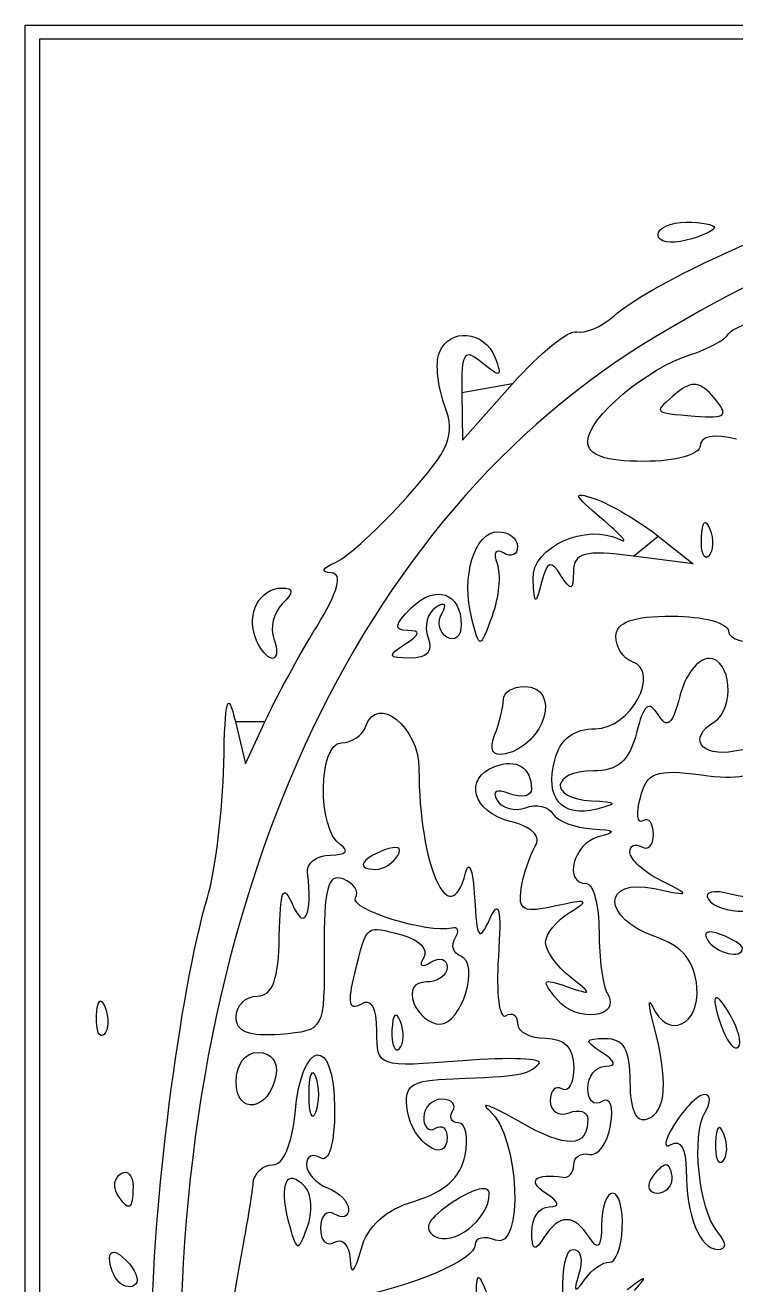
# Model space of a CAD drawing. Extents: x 0 to 213, y 0 to 77.
# Drawn here: x 0.35 to 18.18, y 45.68 to 77.26 of the extents above; entities that cross this region are included whole.
import ezdxf

# ---------------------------------------------------------------- set-up
doc = ezdxf.new("R2010")
doc.units = 0
doc.layers.get('0').update_dxf_attribs({"linetype": 'CONTINUOUS'})

msp = doc.modelspace()

# ---------------------------------------------------------------- linework, layer by layer
at = {"color": 7}
for points in [[(0.352778, 38.805556), (0.352778, 77.258333), (106.715278, 77.258333), (213.077778, 77.258333), (213.077778, 38.805556), (213.077778, 0.352778), (106.715278, 0.352778), (0.352778, 0.352778), (0.352778, 38.805556), (0.352778, 38.805556)], [(212.725, 38.805556), (212.725, 76.905556), (106.717132, 76.905556), (0.709265, 76.905556), (0.708776, 38.805556), (0.708288, 0.705556), (106.716643, 0.705556), (212.724999, 0.705556), (212.724999, 38.805556), (212.725, 38.805556)], [(16.227778, 71.999694), (16.227778, 71.999694)], [(11.303574, 68.041112), (11.318261, 66.851389), (12.573063, 68.2625)], [(17.634943, 67.914477), (17.634943, 67.914477)], [(16.227778, 64.45017), (17.109722, 63.756549), (15.610417, 63.947483)], [(17.31396, 64.411346), (17.313962, 64.411346)], [(13.0937, 63.373562), (13.0937, 63.373562)], [(11.55571, 62.379486), (11.55571, 62.379486)], [(6.131279, 61.895606), (6.131279, 61.895606)], [(9.877778, 61.736111), (9.877778, 61.736111)], [(5.62544, 59.795833), (5.875735, 58.7375), (6.364955, 59.795833)], [(12.127554, 59.457482), (12.127554, 59.457482)], [(9.698892, 56.440404), (9.698892, 56.440404)], [(13.695931, 52.827298), (13.695931, 52.827298)], [(18.034731, 52.449235), (18.034731, 52.449235)], [(2.144518, 52.416898), (2.144518, 52.416898)], [(9.765989, 52.277257), (9.765987, 52.277257)], [(7.641971, 50.888194), (7.641971, 50.888194)], [(5.644444, 50.770602), (5.644444, 50.770602)], [(17.879878, 49.455035), (17.879876, 49.455035)], [(16.580556, 48.330556), (16.580556, 48.330556)], [(7.374159, 48.130649), (7.374159, 48.130649)], [(2.660899, 47.953402), (2.660899, 47.953402)], [(11.994444, 47.960712), (11.994444, 47.960712)], [(17.715736, 47.007639), (17.715737, 47.007639)], [(2.70463, 45.743518), (2.70463, 45.743518)]]:
    msp.add_lwpolyline(points, close=True, dxfattribs=at)
for points in [[(15.125406, 69.971454), (16.003545, 70.743061), (19.024488, 72.150857), (20.99028, 72.704558)], [(27.869444, 72.440833), (22.396135, 72.460044), (20.290394, 71.920662), (16.150163, 69.438956)], [(16.227778, 71.999694), (16.227778, 72.175557), (16.545278, 72.319444), (16.933333, 72.319444)], [(16.933333, 72.319444), (17.321389, 72.319444), (17.638889, 72.258585), (17.638889, 72.1842)], [(17.638889, 72.1842), (17.638889, 72.109817), (17.321389, 71.965928), (16.933333, 71.86445)], [(16.933333, 71.86445), (16.545278, 71.762971), (16.227778, 71.823831), (16.227778, 71.999694)], [(14.190032, 69.570699), (14.389223, 69.514097), (14.810141, 69.694437), (15.125406, 69.971454)], [(17.9952, 69.5168), (18.094158, 69.669293), (18.649783, 69.886972), (19.229923, 70.00053)], [(10.735913, 69.033219), (10.985817, 69.684461), (11.875048, 69.611651), (12.141166, 68.918157)], [(12.573063, 68.2625), (13.263205, 69.038611), (13.990841, 69.6273), (14.190032, 69.570699)], [(17.050618, 69.001064), (17.471181, 69.132226), (17.896243, 69.364307), (17.9952, 69.5168)], [(16.150163, 69.438956), (8.639389, 64.936904), (4.239913, 55.35214), (4.234752, 43.479861)], [(11.826131, 68.784964), (11.362744, 69.169542), (11.290907, 69.067285), (11.303574, 68.041112)], [(10.879115, 67.710303), (10.702424, 68.182705), (10.637983, 68.778018), (10.735913, 69.033219)], [(12.141166, 68.918157), (12.326962, 68.43398), (12.27534, 68.412154), (11.826131, 68.784964)], [(14.463889, 66.825784), (14.463889, 67.411646), (15.943265, 68.65571), (17.050618, 69.001064)], [(17.634943, 67.914477), (17.298428, 68.319953), (17.077014, 68.351745), (16.710138, 68.047265)], [(16.710138, 68.047265), (16.08689, 67.530015), (16.074012, 67.547169), (17.152582, 67.457904)], [(17.152582, 67.457904), (17.94089, 67.392661), (18.012084, 67.460049), (17.634943, 67.914477)], [(9.942036, 65.440278), (11.00115, 66.62798), (11.14951, 66.987373), (10.879115, 67.710303)], [(18.197614, 66.875493), (17.628099, 67.018432), (17.286111, 66.957558), (17.286111, 66.713244)], [(15.875, 66.322222), (14.887753, 66.322222), (14.463889, 66.47348), (14.463889, 66.825784)], [(17.286111, 66.713244), (17.286111, 66.492237), (16.672565, 66.322222), (15.875, 66.322222)], [(8.134211, 63.789378), (8.436429, 63.921262), (9.24995, 64.664167), (9.942036, 65.440278)], [(14.816667, 64.88514), (14.093037, 65.49297), (14.061375, 65.582675), (14.640278, 65.384871)], [(14.640278, 65.384871), (15.028333, 65.252277), (15.742708, 64.831662), (16.227778, 64.45017)], [(13.0937, 63.373562), (13.05062, 64.168897), (14.430485, 64.794577), (15.273863, 64.362125)], [(15.273863, 64.362125), (15.507474, 64.242337), (15.301735, 64.477694), (14.816667, 64.88514)], [(17.313962, 64.411346), (17.33089, 64.822312), (17.414483, 64.905905), (17.527098, 64.624482)], [(11.55571, 62.379486), (11.280924, 63.43027), (11.620696, 64.558333), (12.211978, 64.558333)], [(12.211978, 64.558333), (12.48039, 64.558333), (12.7, 64.390214), (12.7, 64.184736)], [(17.527098, 64.624482), (17.629006, 64.369821), (17.616473, 64.06555), (17.499246, 63.948325)], [(12.351263, 64.026669), (12.159458, 64.145212), (12.085815, 64.025145), (12.187612, 63.759875)], [(12.7, 64.184736), (12.7, 63.979257), (12.543068, 63.908127), (12.351263, 64.026669)], [(17.499246, 63.948325), (17.382021, 63.8311), (17.298642, 64.039459), (17.31396, 64.411346)], [(13.78866, 63.46301), (13.538255, 63.858467), (13.44337, 63.823805), (13.305818, 63.286621)], [(15.610417, 63.947483), (14.374892, 64.104825), (14.110161, 64.035708), (14.105709, 63.554625)], [(7.664846, 62.177083), (8.209747, 63.066296), (8.329498, 63.508129), (8.03012, 63.524795)], [(8.03012, 63.524795), (7.756943, 63.540004), (7.797192, 63.642308), (8.134211, 63.789378)], [(12.187612, 63.759875), (12.289409, 63.494596), (12.234048, 62.902744), (12.064588, 62.444649)], [(14.105709, 63.554625), (14.101321, 63.080193), (14.041927, 63.063031), (13.78866, 63.46301)], [(10.026262, 62.640548), (10.638954, 63.25324), (11.288889, 63.038636), (11.288889, 62.223638)], [(13.305818, 63.286621), (13.154399, 62.695286), (13.129896, 62.705329), (13.0937, 63.373562)], [(6.131279, 61.895606), (5.896253, 62.508073), (6.234756, 63.147222), (6.794153, 63.147222)], [(6.794153, 63.147222), (7.091642, 63.147222), (7.093403, 63.043959), (6.800901, 62.751457)], [(6.800901, 62.751457), (6.58323, 62.533786), (6.48909, 62.136911), (6.5917, 61.869512)], [(9.940774, 62.083487), (9.590009, 62.087551), (9.611172, 62.225458), (10.026262, 62.640548)], [(10.653248, 62.661265), (10.437715, 62.528059), (10.350796, 62.18603), (10.460095, 61.901202)], [(10.808475, 62.52055), (10.9464, 62.743717), (10.881642, 62.80242), (10.653248, 62.661265)], [(10.930357, 61.916056), (10.733164, 62.037928), (10.678317, 62.30995), (10.808475, 62.52055)], [(11.288889, 62.223638), (11.288889, 61.932596), (11.127549, 61.794185), (10.930357, 61.916056)], [(12.064588, 62.444649), (11.756796, 61.61261), (11.75627, 61.612543), (11.55571, 62.379486)], [(15.169444, 61.941898), (15.169444, 62.289776), (15.598311, 62.441667), (16.580556, 62.441667)], [(16.580556, 62.441667), (17.356667, 62.441667), (17.991667, 62.272372), (17.991667, 62.065457)], [(6.364955, 59.795833), (6.634026, 60.377917), (7.218977, 61.449479), (7.664846, 62.177083)], [(9.877778, 61.736111), (10.268614, 61.988689), (10.285081, 62.079497), (9.940774, 62.083487)], [(10.460095, 61.901202), (10.591167, 61.559634), (10.435799, 61.385172), (10.003715, 61.388735)], [(15.569034, 61.308933), (15.34926, 61.382191), (15.169444, 61.667026), (15.169444, 61.941898)], [(17.991667, 62.065457), (17.991667, 61.858541), (18.428229, 61.739478), (18.961806, 61.800873)], [(6.55306, 61.383333), (6.429198, 61.383333), (6.239396, 61.613856), (6.131279, 61.895606)], [(6.5917, 61.869512), (6.694311, 61.602114), (6.676922, 61.383333), (6.55306, 61.383333)], [(10.003715, 61.388735), (9.451653, 61.393288), (9.431844, 61.447927), (9.877778, 61.736111)], [(14.65765, 59.619444), (15.536734, 59.619444), (16.314138, 61.060565), (15.569034, 61.308933)], [(17.500744, 61.383333), (17.230736, 61.383333), (16.902329, 60.95505), (16.77095, 60.431594)], [(17.638889, 59.795833), (18.171412, 60.124951), (18.061907, 61.383333), (17.500744, 61.383333)], [(12.347222, 60.353853), (12.347222, 60.532011), (12.585347, 60.677778), (12.876389, 60.677778)], [(12.876389, 60.677778), (13.816726, 60.677778), (13.393261, 59.199811), (12.392138, 58.987657)], [(5.333406, 58.735171), (5.365946, 60.387187), (5.430304, 60.620933), (5.62544, 59.795833)], [(8.899397, 59.682913), (9.173713, 60.505862), (10.230556, 59.659034), (10.230556, 58.61628)], [(12.127554, 59.457482), (12.248371, 59.772327), (12.347222, 60.175694), (12.347222, 60.353853)], [(16.227778, 59.972222), (15.998233, 60.343634), (15.864795, 60.230784), (15.684606, 59.512851)], [(16.77095, 60.431594), (16.59076, 59.713661), (16.457323, 59.60081), (16.227778, 59.972222)], [(18.146521, 59.056112), (17.291658, 58.901096), (16.963919, 59.378679), (17.638889, 59.795833)], [(8.284475, 59.266667), (8.54637, 59.266667), (8.823085, 59.453978), (8.899397, 59.682913)], [(12.392138, 58.987657), (12.074903, 58.92043), (11.983649, 59.082472), (12.127554, 59.457482)], [(13.634644, 58.831779), (13.772983, 59.360789), (14.10892, 59.619444), (14.65765, 59.619444)], [(15.684606, 59.512851), (15.508437, 58.810938), (15.224268, 58.561111), (14.602034, 58.561111)], [(8.2534, 56.71443), (7.676534, 57.098135), (7.702937, 59.266667), (8.284475, 59.266667)], [(18.828432, 58.746974), (18.954703, 59.076033), (18.755184, 59.166484), (18.146521, 59.056112)], [(12.136344, 58.67545), (12.669433, 58.880015), (13.052778, 58.644237), (13.052778, 58.111794)], [(14.691, 57.60516), (13.810582, 57.378546), (13.384114, 57.873752), (13.634644, 58.831779)], [(17.313952, 58.461007), (18.229513, 58.338205), (18.706105, 58.428195), (18.828432, 58.746974)], [(4.922787, 55.383782), (5.125671, 56.061598), (5.310449, 57.569723), (5.333406, 58.735171)], [(10.230556, 58.61628), (10.230556, 56.185129), (10.997555, 54.469257), (11.398488, 56.003472)], [(12.521173, 57.295478), (11.568995, 57.534459), (11.336411, 58.368487), (12.136344, 58.67545)], [(14.602034, 58.561111), (13.531823, 58.561111), (13.485551, 57.869619), (14.552083, 57.814633)], [(15.782997, 57.894613), (15.949683, 58.532024), (16.171807, 58.614201), (17.313952, 58.461007)], [(12.505288, 57.99016), (12.172099, 58.118017), (12.047982, 58.054334), (12.188195, 57.827465)], [(13.052778, 58.111794), (13.052778, 57.929345), (12.806408, 57.87461), (12.505288, 57.99016)], [(12.188195, 57.827465), (12.314912, 57.622432), (12.635573, 57.537942), (12.900775, 57.639709)], [(14.552083, 57.814633), (15.205415, 57.78095), (15.22999, 57.743893), (14.691, 57.60516)], [(15.849103, 57.310384), (15.705508, 57.221637), (15.67576, 57.48454), (15.782997, 57.894613)], [(12.900775, 57.639709), (13.165977, 57.741477), (13.476788, 57.672923), (13.591467, 57.487371)], [(13.591467, 57.487371), (13.706145, 57.301817), (14.147792, 57.131585), (14.572903, 57.109077)], [(13.14874, 56.671396), (13.303929, 56.919845), (13.06293, 57.159506), (12.521173, 57.295478)], [(16.110185, 56.973611), (16.110185, 57.247583), (15.992698, 57.399131), (15.849103, 57.310384)], [(14.728472, 56.906821), (14.102674, 56.743283), (13.8448, 55.738889), (14.428611, 55.738889)], [(14.572903, 57.109077), (15.169731, 57.077479), (15.205175, 57.031397), (14.728472, 56.906821)], [(15.816204, 56.657171), (15.977894, 56.557242), (16.110185, 56.69964), (16.110185, 56.973611)], [(8.01023, 56.449846), (8.399092, 56.453163), (8.492838, 56.555166), (8.2534, 56.71443)], [(9.366934, 56.579049), (8.755775, 56.344526), (8.643956, 56.091667), (9.151402, 56.091667)], [(9.698892, 56.440404), (9.822483, 56.640379), (9.68088, 56.699521), (9.366934, 56.579049)], [(12.794633, 55.611505), (12.850825, 55.972608), (13.010174, 56.449559), (13.14874, 56.671396)], [(15.522222, 56.519174), (15.522222, 56.695002), (15.654514, 56.757101), (15.816204, 56.657171)], [(7.434667, 56.003472), (7.403171, 56.246007), (7.662176, 56.446876), (8.01023, 56.449846)], [(9.151402, 56.091667), (9.333979, 56.091667), (9.580349, 56.248598), (9.698892, 56.440404)], [(11.398488, 56.003472), (11.487221, 56.343021), (11.589394, 56.065208), (11.625539, 55.386111)], [(16.315973, 55.802176), (15.87941, 56.020696), (15.522222, 56.343345), (15.522222, 56.519174)], [(7.055556, 55.209722), (7.357137, 54.507906), (7.570787, 54.955229), (7.434667, 56.003472)], [(8.325839, 55.852816), (7.942933, 55.999751), (7.839216, 55.605657), (7.849733, 54.043751)], [(6.727573, 54.415972), (6.746776, 55.577156), (6.820743, 55.756161), (7.055556, 55.209722)], [(8.637951, 55.377852), (8.735544, 55.53576), (8.595093, 55.749494), (8.325839, 55.852816)], [(13.666372, 55.175379), (12.853427, 54.991385), (12.709351, 55.063466), (12.794633, 55.611505)], [(14.428611, 55.738889), (14.603236, 55.738889), (14.746111, 55.193791), (14.746111, 54.52756)], [(16.146984, 54.408805), (14.817596, 54.872232), (14.811319, 55.891147), (16.139584, 55.610121)], [(16.139584, 55.610121), (17.055325, 55.416374), (17.065215, 55.427143), (16.315973, 55.802176)], [(18.046344, 55.47403), (17.62768, 55.583513), (17.374101, 55.529144), (17.482833, 55.353211)], [(18.521491, 55.737825), (18.734603, 55.393002), (18.613436, 55.325732), (18.046344, 55.47403)], [(3.527778, 44.413362), (3.527778, 47.524063), (4.235057, 53.086143), (4.922787, 55.383782)], [(11.050527, 54.622092), (10.469703, 54.470409), (8.465201, 55.098336), (8.637951, 55.377852)], [(11.625539, 55.386111), (11.681109, 54.342041), (11.7406, 54.260333), (12.01082, 54.856944)], [(12.01082, 54.856944), (12.243898, 55.371551), (12.30095, 55.113266), (12.221629, 53.902583)], [(14.022917, 55.02065), (14.522299, 55.324111), (14.454162, 55.35368), (13.666372, 55.175379)], [(17.482833, 55.353211), (17.744293, 54.930161), (19.05, 54.940225), (19.05, 55.365291)], [(13.405556, 54.260945), (13.405556, 54.472448), (13.683368, 54.814316), (14.022917, 55.02065)], [(8.620281, 53.480687), (8.937974, 54.746478), (8.872645, 54.692843), (9.801022, 54.450067)], [(11.136524, 54.366649), (11.249169, 54.548912), (11.21047, 54.663862), (11.050527, 54.622092)], [(6.173611, 52.916667), (6.557085, 52.916667), (6.709604, 53.329462), (6.727573, 54.415972)], [(9.801022, 54.450067), (10.226928, 54.33869), (10.47328, 54.082333), (10.348469, 53.880385)], [(11.277689, 53.916936), (11.087403, 53.982015), (11.023879, 54.184386), (11.136524, 54.366649)], [(14.746111, 54.52756), (14.746111, 53.861329), (14.840449, 53.163589), (14.955751, 52.977026)], [(17.201368, 53.139572), (17.146552, 53.801875), (16.844298, 54.165719), (16.146984, 54.408805)], [(17.796955, 54.462383), (17.483009, 54.582855), (17.341406, 54.523713), (17.464997, 54.323737)], [(17.464997, 54.323737), (17.672169, 53.988526), (18.344444, 53.827926), (18.344444, 54.113646)], [(18.344444, 54.113646), (18.344444, 54.189901), (18.098074, 54.346832), (17.796955, 54.462383)], [(7.849733, 54.043751), (7.863122, 52.055571), (7.858324, 52.046433), (6.753812, 51.956862)], [(14.022917, 53.395664), (13.683368, 53.660065), (13.405556, 54.049441), (13.405556, 54.260945)], [(10.348469, 53.880385), (10.216718, 53.667207), (10.292361, 53.618781), (10.528826, 53.764924)], [(10.528826, 53.764924), (10.752833, 53.903368), (10.936111, 53.848521), (10.936111, 53.643042)], [(10.75632, 52.211111), (11.299156, 52.211111), (11.769151, 53.748853), (11.277689, 53.916936)], [(12.221629, 53.902583), (12.161815, 52.989628), (12.24498, 52.32431), (12.406438, 52.424097)], [(8.767994, 52.70848), (8.479576, 52.530228), (8.437257, 52.751462), (8.620281, 53.480687)], [(10.936111, 53.643042), (10.936111, 53.437564), (10.702968, 53.269444), (10.418016, 53.269444)], [(13.934722, 53.158241), (14.58954, 52.932432), (14.595883, 52.949505), (14.022917, 53.395664)], [(10.418016, 53.269444), (10.102424, 53.269444), (9.979289, 53.062615), (10.102982, 52.740278)], [(13.695931, 52.827298), (13.288063, 53.329088), (13.318193, 53.370846), (13.934722, 53.158241)], [(16.084045, 52.652083), (16.468795, 51.814364), (17.281692, 52.169031), (17.201368, 53.139572)], [(18.034731, 52.449235), (17.618861, 53.164392), (17.518436, 52.935488), (17.85886, 52.04836)], [(2.144518, 52.416898), (2.161445, 52.827864), (2.245038, 52.911457), (2.357654, 52.630035)], [(5.644444, 52.391782), (5.644444, 52.680469), (5.882569, 52.916667), (6.173611, 52.916667)], [(9.172222, 52.040999), (9.172222, 52.640541), (9.032193, 52.871764), (8.767994, 52.70848)], [(10.102982, 52.740278), (10.214665, 52.449236), (10.508667, 52.211111), (10.75632, 52.211111)], [(14.955751, 52.977026), (15.329633, 52.372072), (14.177274, 52.235116), (13.695931, 52.827298)], [(16.115735, 52.211111), (15.986913, 52.696181), (15.972652, 52.894618), (16.084045, 52.652083)], [(2.357654, 52.630035), (2.459561, 52.375373), (2.447028, 52.071102), (2.329803, 51.953877)], [(9.765987, 52.277257), (9.653372, 52.558679), (9.569779, 52.475086), (9.552851, 52.06412)], [(12.406438, 52.424097), (12.567897, 52.523884), (12.7, 52.43741), (12.7, 52.231931)], [(18.243974, 51.64027), (18.334803, 51.7311), (18.240658, 52.095134), (18.034731, 52.449235)], [(2.329803, 51.953877), (2.212578, 51.836652), (2.1292, 52.045012), (2.144518, 52.416898)], [(6.753812, 51.956862), (5.966604, 51.893023), (5.644444, 52.019323), (5.644444, 52.391782)], [(9.738137, 51.601099), (9.855362, 51.718325), (9.867895, 52.022595), (9.765989, 52.277257)], [(12.7, 52.231931), (12.7, 52.026453), (13.0175, 51.858333), (13.405556, 51.858333)], [(15.963194, 49.836167), (16.437793, 50.001154), (16.489373, 50.804209), (16.115735, 52.211111)], [(7.122455, 49.97898), (7.280876, 51.853654), (8.113889, 51.957875), (8.113889, 50.103023)], [(11.327518, 51.294456), (9.197782, 51.125715), (9.172222, 51.134569), (9.172222, 52.040999)], [(9.552851, 52.06412), (9.537535, 51.692234), (9.620912, 51.483874), (9.738137, 51.601099)], [(13.405556, 51.858333), (13.882667, 51.858333), (14.111111, 51.623148), (14.111111, 51.131958)], [(14.816667, 51.505556), (14.364442, 51.797806), (14.377265, 51.848315), (14.904861, 51.852931)], [(14.904861, 51.852931), (15.360509, 51.856918), (15.522222, 51.573409), (15.522222, 50.770602)], [(17.85886, 52.04836), (17.979843, 51.733082), (18.153145, 51.549441), (18.243974, 51.64027)], [(5.644444, 50.770602), (5.644444, 51.203932), (5.872229, 51.505556), (6.199478, 51.505556)], [(6.199478, 51.505556), (6.527999, 51.505556), (6.707962, 51.265536), (6.64045, 50.917428)], [(14.904861, 51.15818), (15.198842, 51.161781), (15.169444, 51.277573), (14.816667, 51.505556)], [(11.087964, 50.844097), (12.76847, 50.902946), (12.952835, 50.935243), (13.238398, 51.220806)], [(13.238398, 51.220806), (13.372827, 51.355235), (12.512932, 51.388378), (11.327518, 51.294456)], [(6.64045, 50.917428), (6.468806, 50.03239), (5.644444, 49.910867), (5.644444, 50.770602)], [(7.641971, 50.888194), (7.544106, 51.130729), (7.464035, 50.932292), (7.464035, 50.447222)], [(7.641971, 50.00625), (7.739836, 50.248785), (7.739836, 50.64566), (7.641971, 50.888194)], [(14.111111, 51.131958), (14.111111, 50.732452), (13.978819, 50.487343), (13.81713, 50.587273)], [(14.463889, 50.602791), (14.463889, 50.905284), (14.662326, 51.155209), (14.904861, 51.15818)], [(9.941436, 50.033882), (9.844628, 50.691795), (10.006561, 50.806228), (11.087964, 50.844097)], [(13.81713, 50.587273), (13.65544, 50.687203), (13.523148, 50.552958), (13.523148, 50.288949)], [(14.817731, 50.271491), (14.623118, 50.151213), (14.463889, 50.300299), (14.463889, 50.602791)], [(15.522222, 50.770602), (15.522222, 50.053844), (15.672617, 49.735153), (15.963194, 49.836167)], [(7.464035, 50.447222), (7.464035, 49.962153), (7.544106, 49.763715), (7.641971, 50.00625)], [(10.803, 50.32963), (10.552831, 50.32963), (10.348148, 50.124946), (10.348148, 49.874777)], [(11.076162, 50.035648), (11.176092, 50.197338), (11.053166, 50.32963), (10.803, 50.32963)], [(12.734074, 49.776688), (12.036236, 50.178862), (11.710719, 50.29582), (12.010702, 50.036596)], [(13.523148, 50.288949), (13.523148, 50.024941), (13.734815, 49.890159), (13.993519, 49.989433)], [(15.034049, 49.67495), (15.115665, 50.158759), (15.027724, 50.401274), (14.817731, 50.271491)], [(17.391791, 50.447222), (17.232984, 50.447222), (16.894396, 50.11311), (16.639371, 49.704751)], [(17.408124, 50.006462), (17.557946, 50.24888), (17.550596, 50.447222), (17.391791, 50.447222)], [(6.56389, 48.683333), (6.826081, 48.683333), (7.05853, 49.222522), (7.122455, 49.97898)], [(8.113889, 50.103023), (8.113889, 49.218636), (7.97461, 48.727772), (7.761111, 48.859722)], [(10.936111, 49.380309), (10.936111, 48.665034), (10.057951, 49.242046), (9.941436, 50.033882)], [(11.219149, 49.741667), (11.040576, 49.741667), (10.976232, 49.873958), (11.076162, 50.035648)], [(12.010702, 50.036596), (12.748292, 49.399221), (12.873332, 46.522296), (12.151403, 46.799328)], [(13.993519, 49.989433), (14.252222, 50.088707), (14.463889, 50.020655), (14.463889, 49.838206)], [(17.715737, 47.007639), (17.247705, 47.577268), (17.056829, 49.438055), (17.408124, 50.006462)], [(10.348148, 49.874777), (10.348148, 49.624609), (10.48044, 49.501686), (10.64213, 49.601616)], [(10.64213, 49.601616), (10.803819, 49.701546), (10.936111, 49.601958), (10.936111, 49.380309)], [(11.387633, 48.924594), (11.473539, 49.373985), (11.397722, 49.741667), (11.219149, 49.741667)], [(14.463889, 49.838206), (14.463889, 49.100607), (13.939542, 49.081958), (12.734074, 49.776688)], [(14.503818, 48.947917), (14.719808, 48.899408), (14.958411, 49.226574), (15.034049, 49.67495)], [(16.639371, 49.704751), (16.384347, 49.296391), (16.34616, 49.067635), (16.554512, 49.196405)], [(17.879876, 49.455035), (17.76726, 49.736457), (17.683667, 49.652864), (17.66674, 49.241899)], [(16.554512, 49.196405), (16.785481, 49.33915), (16.933333, 49.089445), (16.933333, 48.556618)], [(17.852026, 48.778877), (17.969251, 48.896103), (17.981784, 49.200373), (17.879878, 49.455035)], [(7.761111, 48.859722), (7.567083, 48.979638), (7.408333, 48.904649), (7.408333, 48.693081)], [(14.111111, 48.683333), (14.111111, 48.877361), (14.287829, 48.996422), (14.503818, 48.947917)], [(17.66674, 49.241899), (17.651424, 48.870012), (17.7348, 48.661653), (17.852026, 48.778877)], [(6.074966, 48.242361), (6.096883, 48.484894), (6.316899, 48.683333), (6.56389, 48.683333)], [(7.408333, 48.693081), (7.408333, 48.481513), (7.646458, 48.217034), (7.9375, 48.105351)], [(10.124581, 47.778066), (10.864978, 47.998442), (11.283152, 48.378039), (11.387633, 48.924594)], [(13.846528, 48.372333), (13.992049, 48.349354), (14.111111, 48.489306), (14.111111, 48.683333)], [(16.424986, 48.683333), (16.339423, 48.683333), (16.171305, 48.524583), (16.051389, 48.330556)], [(16.580556, 48.330556), (16.580556, 48.524583), (16.510549, 48.683333), (16.424986, 48.683333)], [(2.660899, 47.953402), (2.549269, 48.134022), (2.592817, 48.365164), (2.757671, 48.46705)], [(2.757671, 48.46705), (2.922526, 48.568935), (3.057407, 48.421155), (3.057407, 48.138647)], [(7.374159, 48.130649), (6.907065, 48.631864), (6.704938, 48.222109), (6.952427, 47.275708)], [(13.405556, 47.977778), (12.92951, 48.285423), (13.149627, 48.482369), (13.846528, 48.372333)], [(16.051389, 48.330556), (15.931473, 48.136528), (16.001479, 47.977778), (16.206958, 47.977778)], [(16.206958, 47.977778), (16.412436, 47.977778), (16.580556, 48.136528), (16.580556, 48.330556)], [(16.933333, 48.556618), (16.933333, 47.418724), (17.270095, 46.566667), (17.719828, 46.566667)], [(3.057407, 48.138647), (3.057407, 47.543807), (2.946163, 47.491833), (2.660899, 47.953402)], [(5.836075, 46.743056), (5.945548, 47.325139), (6.053049, 47.999825), (6.074966, 48.242361)], [(7.427547, 47.114725), (7.566948, 47.492389), (7.542923, 47.949556), (7.374159, 48.130649)], [(7.9375, 48.105351), (8.228542, 47.99367), (8.466667, 47.751156), (8.466667, 47.566436)], [(11.994444, 47.960712), (11.994444, 48.1868), (11.620206, 48.101611), (11.09145, 47.755155)], [(8.777359, 46.566667), (8.936596, 47.150943), (9.391302, 47.559807), (10.124581, 47.778066)], [(11.09145, 47.755155), (10.457402, 47.33971), (10.316836, 47.084149), (10.619497, 46.897095)], [(10.619497, 46.897095), (11.080056, 46.612452), (11.994444, 47.319796), (11.994444, 47.960712)], [(13.49375, 47.630402), (13.787731, 47.634003), (13.758333, 47.749796), (13.405556, 47.977778)], [(15.0929, 47.977778), (14.940971, 47.977778), (14.814236, 47.620589), (14.811265, 47.184028)], [(15.330407, 47.093158), (15.351706, 47.579698), (15.244827, 47.977778), (15.0929, 47.977778)], [(8.113889, 47.448611), (7.919861, 47.568527), (7.761111, 47.409777), (7.761111, 47.095833)], [(8.466667, 47.566436), (8.466667, 47.381716), (8.307917, 47.328695), (8.113889, 47.448611)], [(13.05818, 47.007639), (13.055208, 47.347186), (13.251215, 47.62743), (13.49375, 47.630402)], [(14.50724, 46.86138), (14.127722, 47.460103), (13.741723, 47.460103), (13.362205, 46.86138)], [(6.952427, 47.275708), (7.157634, 46.490997), (7.192909, 46.479042), (7.427547, 47.114725)], [(7.761111, 47.095833), (7.761111, 46.781889), (7.919861, 46.623139), (8.113889, 46.743056)], [(14.811265, 47.184028), (14.807384, 46.613998), (14.721696, 46.523058), (14.50724, 46.86138)], [(15.005422, 46.241343), (15.162865, 46.223309), (15.309108, 46.606618), (15.330407, 47.093158)], [(5.804353, 42.333333), (5.253913, 42.333333), (5.263743, 43.699893), (5.836075, 46.743056)], [(8.113889, 46.743056), (8.307917, 46.862972), (8.482491, 46.673903), (8.501832, 46.322903)], [(12.151403, 46.799328), (11.871048, 46.906908), (11.641667, 46.857948), (11.641667, 46.690526)], [(13.362205, 46.86138), (13.133241, 46.500172), (13.062322, 46.53429), (13.05818, 47.007639)], [(17.719828, 46.566667), (17.960101, 46.566667), (17.958754, 46.71187), (17.715736, 47.007639)], [(2.469444, 46.34324), (2.469444, 46.564293), (2.633758, 46.543465), (2.886898, 46.290323)], [(11.641667, 46.690526), (11.641667, 46.290016), (10.0338, 45.611661), (8.381559, 45.315093)], [(8.501832, 46.322903), (8.525428, 45.894648), (8.616062, 45.974833), (8.777359, 46.566667)], [(14.129375, 44.262325), (13.758796, 44.491354), (13.72733, 46.566667), (14.094436, 46.566667)], [(14.094436, 46.566667), (14.285456, 46.566667), (14.352377, 46.288853), (14.24315, 45.949306)], [(2.70463, 45.743518), (2.575278, 45.872871), (2.469444, 46.142746), (2.469444, 46.34324)], [(2.886898, 46.290323), (3.116498, 46.060724), (3.222331, 45.790849), (3.122083, 45.690601)], [(14.381858, 45.803047), (14.567375, 46.062155), (14.847978, 46.259389), (15.005422, 46.241343)], [(11.66106, 45.331944), (11.691257, 46.0375), (11.691257, 46.0375), (11.994444, 45.331944)], [(14.24315, 45.949306), (14.094417, 45.486949), (14.129244, 45.450227), (14.381858, 45.803047)], [(15.637984, 45.536527), (15.978901, 45.921597), (15.946816, 45.924611), (15.454997, 45.553715)], [(3.122083, 45.690601), (3.021836, 45.590356), (2.833982, 45.614167), (2.70463, 45.743518)]]:
    msp.add_open_spline(points, degree=3, dxfattribs=at)

doc.saveas('drawing.dxf')
